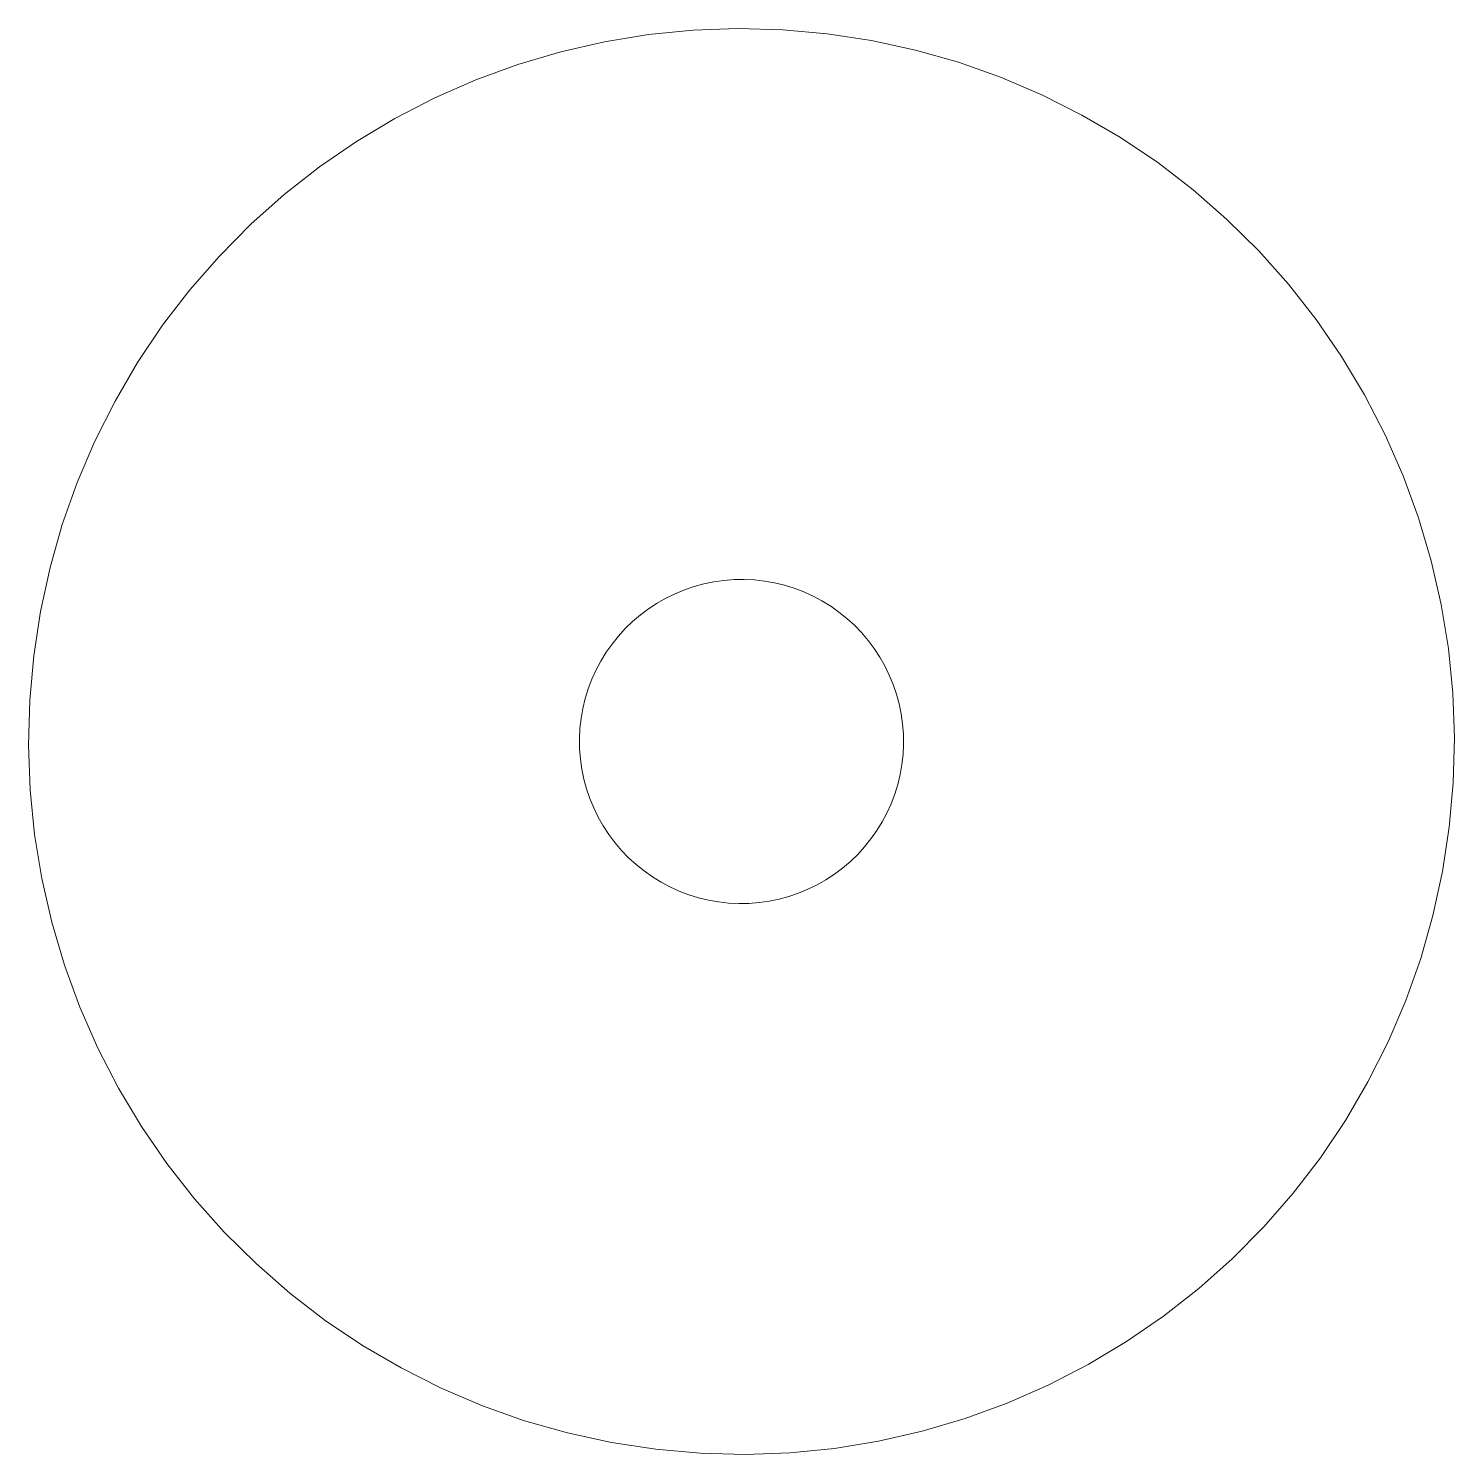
# Model space of a CAD drawing. Header units: millimetres. Extents: x -250 to 290, y -186 to 164.
# Drawn here: x -218.24 to -187.29, y -23.84 to 7.11 of the extents above; entities that cross this region are included whole.
import ezdxf

# ---------------------------------------------------------------- set-up
doc = ezdxf.new("R2010")
doc.units = ezdxf.units.MM
doc.header["$MEASUREMENT"] = 0
doc.layers.add('Camada 1', color=7, linetype='Continuous')

msp = doc.modelspace()

# ---------------------------------------------------------------- linework, layer by layer
at = {"layer": 'Camada 1', "color": 240, "lineweight": 9}
for points in [[(-213.3044, -19.7), (-213.3044, -19.7), (-213.9956, -19.0155), (-213.9956, -19.0155), (-213.9956, -19.0155), (-213.9956, -19.0155), (-214.6417, -18.2894), (-214.6417, -18.2894), (-214.6417, -18.2894), (-214.6417, -18.2894), (-215.2417, -17.5251), (-215.2417, -17.5251), (-215.2417, -17.5251), (-215.2417, -17.5251), (-215.7922, -16.7235), (-215.7922, -16.7235), (-215.7922, -16.7235), (-215.7922, -16.7235), (-216.292, -15.8882), (-216.292, -15.8882), (-216.292, -15.8882), (-216.292, -15.8882), (-216.7378, -15.0248), (-216.7378, -15.0248), (-216.7378, -15.0248), (-216.7378, -15.0248), (-217.1285, -14.1344), (-217.1285, -14.1344), (-217.1285, -14.1344), (-217.1285, -14.1344), (-217.4617, -13.2203), (-217.4617, -13.2203), (-217.4617, -13.2203), (-217.4617, -13.2203), (-217.7386, -12.2882), (-217.7386, -12.2882), (-217.7386, -12.2882), (-217.7386, -12.2882), (-217.9547, -11.3403), (-217.9547, -11.3403), (-217.9547, -11.3403), (-217.9547, -11.3403), (-218.1123, -10.3812), (-218.1123, -10.3812), (-218.1123, -10.3812), (-218.1123, -10.3812), (-218.208, -9.4131), (-218.208, -9.4131), (-218.208, -9.4131), (-218.208, -9.4131), (-218.2441, -8.4416), (-218.2441, -8.4416), (-218.2441, -8.4416), (-218.2441, -8.4416), (-218.2182, -7.469), (-218.2182, -7.469), (-218.2182, -7.469), (-218.2182, -7.469), (-218.1315, -6.5008), (-218.1315, -6.5008), (-218.1315, -6.5008), (-218.1315, -6.5008), (-217.984, -5.5395), (-217.984, -5.5395), (-217.984, -5.5395), (-217.984, -5.5395), (-217.7769, -4.5894), (-217.7769, -4.5894), (-217.7769, -4.5894), (-217.7769, -4.5894), (-217.5101, -3.6539), (-217.5101, -3.6539), (-217.5101, -3.6539), (-217.5101, -3.6539), (-217.1847, -2.7375), (-217.1847, -2.7375), (-217.1847, -2.7375), (-217.1847, -2.7375), (-216.8031, -1.8437), (-216.8031, -1.8437), (-216.8031, -1.8437), (-216.8031, -1.8437), (-216.3663, -0.9747), (-216.3663, -0.9747), (-216.3663, -0.9747), (-216.3663, -0.9747), (-215.8755, -0.1349), (-215.8755, -0.1349), (-215.8755, -0.1349), (-215.8755, -0.1349), (-215.3329, 0.6712), (-215.3329, 0.6712), (-215.3329, 0.6712), (-215.3329, 0.6712), (-214.7408, 1.4434), (-214.7408, 1.4434), (-214.7408, 1.4434), (-214.7408, 1.4434), (-214.1014, 2.1751), (-214.1014, 2.1751), (-214.1014, 2.1751), (-214.1014, 2.1751), (-213.4169, 2.8663), (-213.4169, 2.8663), (-213.4169, 2.8663), (-213.4169, 2.8663), (-212.6909, 3.5136), (-212.6909, 3.5136), (-212.6909, 3.5136), (-212.6909, 3.5136), (-211.9254, 4.1125), (-211.9254, 4.1125), (-211.9254, 4.1125), (-211.9254, 4.1125), (-211.1238, 4.6641), (-211.1238, 4.6641), (-211.1238, 4.6641), (-211.1238, 4.6641), (-210.2897, 5.1628), (-210.2897, 5.1628), (-210.2897, 5.1628), (-210.2897, 5.1628), (-209.4251, 5.6086), (-209.4251, 5.6086), (-209.4251, 5.6086), (-209.4251, 5.6086), (-208.5347, 5.9992), (-208.5347, 5.9992), (-208.5347, 5.9992), (-208.5347, 5.9992), (-207.6217, 6.3336), (-207.6217, 6.3336), (-207.6217, 6.3336), (-207.6217, 6.3336), (-206.6896, 6.6094), (-206.6896, 6.6094), (-206.6896, 6.6094), (-206.6896, 6.6094), (-205.7418, 6.8255), (-205.7418, 6.8255), (-205.7418, 6.8255), (-205.7418, 6.8255), (-204.7815, 6.9831), (-204.7815, 6.9831), (-204.7815, 6.9831), (-204.7815, 6.9831), (-203.8145, 7.0788), (-203.8145, 7.0788), (-203.8145, 7.0788), (-203.8145, 7.0788), (-202.843, 7.1148), (-202.843, 7.1148), (-202.843, 7.1148), (-202.843, 7.1148), (-201.8704, 7.0889), (-201.8704, 7.0889), (-201.8704, 7.0889), (-201.8704, 7.0889), (-200.9023, 7.0022), (-200.9023, 7.0022), (-200.9023, 7.0022), (-200.9023, 7.0022), (-199.9409, 6.8548), (-199.9409, 6.8548), (-199.9409, 6.8548), (-199.9409, 6.8548), (-198.9908, 6.6476), (-198.9908, 6.6476), (-198.9908, 6.6476), (-198.9908, 6.6476), (-198.0553, 6.3808), (-198.0553, 6.3808), (-198.0553, 6.3808), (-198.0553, 6.3808), (-197.139, 6.0566), (-197.139, 6.0566), (-197.139, 6.0566), (-197.139, 6.0566), (-196.2451, 5.675), (-196.2451, 5.675), (-196.2451, 5.675), (-196.2451, 5.675), (-195.3761, 5.2371), (-195.3761, 5.2371), (-195.3761, 5.2371), (-195.3761, 5.2371), (-194.5363, 4.7463), (-194.5363, 4.7463), (-194.5363, 4.7463), (-194.5363, 4.7463), (-193.7303, 4.2037), (-193.7303, 4.2037), (-193.7303, 4.2037), (-193.7303, 4.2037), (-192.958, 3.6115), (-192.958, 3.6115), (-192.958, 3.6115), (-192.958, 3.6115), (-192.2263, 2.9721), (-192.2263, 2.9721), (-192.2263, 2.9721), (-192.2263, 2.9721), (-191.5351, 2.2888), (-191.5351, 2.2888), (-191.5351, 2.2888), (-191.5351, 2.2888), (-190.8878, 1.5627), (-190.8878, 1.5627), (-190.8878, 1.5627), (-190.8878, 1.5627), (-190.2878, 0.7972), (-190.2878, 0.7972), (-190.2878, 0.7972), (-190.2878, 0.7972), (-189.7373, -0.0043), (-189.7373, -0.0043), (-189.7373, -0.0043), (-189.7373, -0.0043), (-189.2386, -0.8396), (-189.2386, -0.8396), (-189.2386, -0.8396), (-189.2386, -0.8396), (-188.7928, -1.703), (-188.7928, -1.703), (-188.7928, -1.703), (-188.7928, -1.703), (-188.4022, -2.5934), (-188.4022, -2.5934), (-188.4022, -2.5934), (-188.4022, -2.5934), (-188.0679, -3.5075), (-188.0679, -3.5075), (-188.0679, -3.5075), (-188.0679, -3.5075), (-187.7921, -4.4396), (-187.7921, -4.4396), (-187.7921, -4.4396), (-187.7921, -4.4396), (-187.5748, -5.3875), (-187.5748, -5.3875), (-187.5748, -5.3875), (-187.5748, -5.3875), (-187.4183, -6.3466), (-187.4183, -6.3466), (-187.4183, -6.3466), (-187.4183, -6.3466), (-187.3215, -7.3147), (-187.3215, -7.3147), (-187.3215, -7.3147), (-187.3215, -7.3147), (-187.2866, -8.2862), (-187.2866, -8.2862), (-187.2866, -8.2862), (-187.2866, -8.2862), (-187.3125, -9.2589), (-187.3125, -9.2589), (-187.3125, -9.2589), (-187.3125, -9.2589), (-187.3992, -10.227), (-187.3992, -10.227), (-187.3992, -10.227), (-187.3992, -10.227), (-187.5467, -11.1884), (-187.5467, -11.1884), (-187.5467, -11.1884), (-187.5467, -11.1884), (-187.7538, -12.1385), (-187.7538, -12.1385), (-187.7538, -12.1385), (-187.7538, -12.1385), (-188.0206, -13.0728), (-188.0206, -13.0728), (-188.0206, -13.0728), (-188.0206, -13.0728), (-188.3448, -13.9903), (-188.3448, -13.9903), (-188.3448, -13.9903), (-188.3448, -13.9903), (-188.7264, -14.8841), (-188.7264, -14.8841), (-188.7264, -14.8841), (-188.7264, -14.8841), (-189.1643, -15.7532), (-189.1643, -15.7532), (-189.1643, -15.7532), (-189.1643, -15.7532), (-189.6552, -16.5918), (-189.6552, -16.5918), (-189.6552, -16.5918), (-189.6552, -16.5918), (-190.1966, -17.399), (-190.1966, -17.399), (-190.1966, -17.399), (-190.1966, -17.399), (-190.7888, -18.1701), (-190.7888, -18.1701), (-190.7888, -18.1701), (-190.7888, -18.1701), (-191.4282, -18.9029), (-191.4282, -18.9029), (-191.4282, -18.9029), (-191.4282, -18.9029), (-192.1126, -19.5941), (-192.1126, -19.5941), (-192.1126, -19.5941), (-192.1126, -19.5941), (-192.8387, -20.2403), (-192.8387, -20.2403), (-192.8387, -20.2403), (-192.8387, -20.2403), (-193.6042, -20.8403), (-193.6042, -20.8403), (-193.6042, -20.8403), (-193.6042, -20.8403), (-194.4057, -21.3908), (-194.4057, -21.3908), (-194.4057, -21.3908), (-194.4057, -21.3908), (-195.2399, -21.8906), (-195.2399, -21.8906), (-195.2399, -21.8906), (-195.2399, -21.8906), (-196.1044, -22.3364), (-196.1044, -22.3364), (-196.1044, -22.3364), (-196.1044, -22.3364), (-196.9949, -22.727), (-196.9949, -22.727), (-196.9949, -22.727), (-196.9949, -22.727), (-197.9078, -23.0602), (-197.9078, -23.0602), (-197.9078, -23.0602), (-197.9078, -23.0602), (-198.8411, -23.3372), (-198.8411, -23.3372), (-198.8411, -23.3372), (-198.8411, -23.3372), (-199.7889, -23.5533), (-199.7889, -23.5533), (-199.7889, -23.5533), (-199.7889, -23.5533), (-200.748, -23.7109), (-200.748, -23.7109), (-200.748, -23.7109), (-200.748, -23.7109), (-201.7162, -23.8066), (-201.7162, -23.8066), (-201.7162, -23.8066), (-201.7162, -23.8066), (-202.6877, -23.8426), (-202.6877, -23.8426), (-202.6877, -23.8426), (-202.6877, -23.8426), (-203.6592, -23.8167), (-203.6592, -23.8167), (-203.6592, -23.8167), (-203.6592, -23.8167), (-204.6284, -23.73), (-204.6284, -23.73), (-204.6284, -23.73), (-204.6284, -23.73), (-205.5898, -23.5826), (-205.5898, -23.5826), (-205.5898, -23.5826), (-205.5898, -23.5826), (-206.5399, -23.3754), (-206.5399, -23.3754), (-206.5399, -23.3754), (-206.5399, -23.3754), (-207.4742, -23.1086), (-207.4742, -23.1086), (-207.4742, -23.1086), (-207.4742, -23.1086), (-208.3906, -22.7844), (-208.3906, -22.7844), (-208.3906, -22.7844), (-208.3906, -22.7844), (-209.2855, -22.4017), (-209.2855, -22.4017), (-209.2855, -22.4017), (-209.2855, -22.4017), (-210.1546, -21.9649), (-210.1546, -21.9649), (-210.1546, -21.9649), (-210.1546, -21.9649), (-210.9933, -21.4741), (-210.9933, -21.4741), (-210.9933, -21.4741), (-210.9933, -21.4741), (-211.8004, -20.9315), (-211.8004, -20.9315), (-211.8004, -20.9315), (-211.8004, -20.9315), (-212.5715, -20.3394), (-212.5715, -20.3394), (-212.5715, -20.3394), (-212.5715, -20.3394), (-213.3044, -19.7), (-213.3044, -19.7)], [(-205.5132, -10.5591), (-205.5132, -10.5591), (-205.6461, -10.3823), (-205.6461, -10.3823), (-205.6461, -10.3823), (-205.6461, -10.3823), (-205.7676, -10.1977), (-205.7676, -10.1977), (-205.7676, -10.1977), (-205.7676, -10.1977), (-205.8768, -10.0052), (-205.8768, -10.0052), (-205.8768, -10.0052), (-205.8768, -10.0052), (-205.9737, -9.8071), (-205.9737, -9.8071), (-205.9737, -9.8071), (-205.9737, -9.8071), (-206.0581, -9.6022), (-206.0581, -9.6022), (-206.0581, -9.6022), (-206.0581, -9.6022), (-206.129, -9.3928), (-206.129, -9.3928), (-206.129, -9.3928), (-206.129, -9.3928), (-206.1875, -9.1801), (-206.1875, -9.1801), (-206.1875, -9.1801), (-206.1875, -9.1801), (-206.2314, -8.9639), (-206.2314, -8.9639), (-206.2314, -8.9639), (-206.2314, -8.9639), (-206.2618, -8.7444), (-206.2618, -8.7444), (-206.2618, -8.7444), (-206.2618, -8.7444), (-206.2799, -8.5249), (-206.2799, -8.5249), (-206.2799, -8.5249), (-206.2799, -8.5249), (-206.2821, -8.3031), (-206.2821, -8.3031), (-206.2821, -8.3031), (-206.2821, -8.3031), (-206.272, -8.0825), (-206.272, -8.0825), (-206.272, -8.0825), (-206.272, -8.0825), (-206.2472, -7.863), (-206.2472, -7.863), (-206.2472, -7.863), (-206.2472, -7.863), (-206.2089, -7.6457), (-206.2089, -7.6457), (-206.2089, -7.6457), (-206.2089, -7.6457), (-206.1571, -7.4307), (-206.1571, -7.4307), (-206.1571, -7.4307), (-206.1571, -7.4307), (-206.0919, -7.219), (-206.0919, -7.219), (-206.0919, -7.219), (-206.0919, -7.219), (-206.0131, -7.013), (-206.0131, -7.013), (-206.0131, -7.013), (-206.0131, -7.013), (-205.9219, -6.8115), (-205.9219, -6.8115), (-205.9219, -6.8115), (-205.9219, -6.8115), (-205.8183, -6.6168), (-205.8183, -6.6168), (-205.8183, -6.6168), (-205.8183, -6.6168), (-205.7024, -6.4277), (-205.7024, -6.4277), (-205.7024, -6.4277), (-205.7024, -6.4277), (-205.5751, -6.2475), (-205.5751, -6.2475), (-205.5751, -6.2475), (-205.5751, -6.2475), (-205.4367, -6.0753), (-205.4367, -6.0753), (-205.4367, -6.0753), (-205.4367, -6.0753), (-205.2881, -5.9121), (-205.2881, -5.9121), (-205.2881, -5.9121), (-205.2881, -5.9121), (-205.1294, -5.759), (-205.1294, -5.759), (-205.1294, -5.759), (-205.1294, -5.759), (-204.9605, -5.6149), (-204.9605, -5.6149), (-204.9605, -5.6149), (-204.9605, -5.6149), (-204.7838, -5.4832), (-204.7838, -5.4832), (-204.7838, -5.4832), (-204.7838, -5.4832), (-204.5991, -5.3616), (-204.5991, -5.3616), (-204.5991, -5.3616), (-204.5991, -5.3616), (-204.4066, -5.2524), (-204.4066, -5.2524), (-204.4066, -5.2524), (-204.4066, -5.2524), (-204.2085, -5.1556), (-204.2085, -5.1556), (-204.2085, -5.1556), (-204.2085, -5.1556), (-204.0036, -5.0712), (-204.0036, -5.0712), (-204.0036, -5.0712), (-204.0036, -5.0712), (-203.7943, -5.0002), (-203.7943, -5.0002), (-203.7943, -5.0002), (-203.7943, -5.0002), (-203.5815, -4.9417), (-203.5815, -4.9417), (-203.5815, -4.9417), (-203.5815, -4.9417), (-203.3654, -4.8978), (-203.3654, -4.8978), (-203.3654, -4.8978), (-203.3654, -4.8978), (-203.1458, -4.8663), (-203.1458, -4.8663), (-203.1458, -4.8663), (-203.1458, -4.8663), (-202.9252, -4.8494), (-202.9252, -4.8494), (-202.9252, -4.8494), (-202.9252, -4.8494), (-202.7046, -4.846), (-202.7046, -4.846), (-202.7046, -4.846), (-202.7046, -4.846), (-202.4839, -4.8573), (-202.4839, -4.8573), (-202.4839, -4.8573), (-202.4839, -4.8573), (-202.2644, -4.882), (-202.2644, -4.882), (-202.2644, -4.882), (-202.2644, -4.882), (-202.0471, -4.9203), (-202.0471, -4.9203), (-202.0471, -4.9203), (-202.0471, -4.9203), (-201.8321, -4.9721), (-201.8321, -4.9721), (-201.8321, -4.9721), (-201.8321, -4.9721), (-201.6205, -5.0374), (-201.6205, -5.0374), (-201.6205, -5.0374), (-201.6205, -5.0374), (-201.4145, -5.1162), (-201.4145, -5.1162), (-201.4145, -5.1162), (-201.4145, -5.1162), (-201.213, -5.2074), (-201.213, -5.2074), (-201.213, -5.2074), (-201.213, -5.2074), (-201.0182, -5.3109), (-201.0182, -5.3109), (-201.0182, -5.3109), (-201.0182, -5.3109), (-200.8291, -5.4258), (-200.8291, -5.4258), (-200.8291, -5.4258), (-200.8291, -5.4258), (-200.649, -5.5541), (-200.649, -5.5541), (-200.649, -5.5541), (-200.649, -5.5541), (-200.4767, -5.6926), (-200.4767, -5.6926), (-200.4767, -5.6926), (-200.4767, -5.6926), (-200.3135, -5.8412), (-200.3135, -5.8412), (-200.3135, -5.8412), (-200.3135, -5.8412), (-200.1593, -5.9999), (-200.1593, -5.9999), (-200.1593, -5.9999), (-200.1593, -5.9999), (-200.0163, -6.1687), (-200.0163, -6.1687), (-200.0163, -6.1687), (-200.0163, -6.1687), (-199.8835, -6.3455), (-199.8835, -6.3455), (-199.8835, -6.3455), (-199.8835, -6.3455), (-199.763, -6.5301), (-199.763, -6.5301), (-199.763, -6.5301), (-199.763, -6.5301), (-199.6538, -6.7226), (-199.6538, -6.7226), (-199.6538, -6.7226), (-199.6538, -6.7226), (-199.557, -6.9207), (-199.557, -6.9207), (-199.557, -6.9207), (-199.557, -6.9207), (-199.4726, -7.1256), (-199.4726, -7.1256), (-199.4726, -7.1256), (-199.4726, -7.1256), (-199.4017, -7.3339), (-199.4017, -7.3339), (-199.4017, -7.3339), (-199.4017, -7.3339), (-199.3431, -7.5478), (-199.3431, -7.5478), (-199.3431, -7.5478), (-199.3431, -7.5478), (-199.2992, -7.7639), (-199.2992, -7.7639), (-199.2992, -7.7639), (-199.2992, -7.7639), (-199.2677, -7.9823), (-199.2677, -7.9823), (-199.2677, -7.9823), (-199.2677, -7.9823), (-199.2508, -8.2029), (-199.2508, -8.2029), (-199.2508, -8.2029), (-199.2508, -8.2029), (-199.2475, -8.4247), (-199.2475, -8.4247), (-199.2475, -8.4247), (-199.2475, -8.4247), (-199.2587, -8.6453), (-199.2587, -8.6453), (-199.2587, -8.6453), (-199.2587, -8.6453), (-199.2835, -8.8649), (-199.2835, -8.8649), (-199.2835, -8.8649), (-199.2835, -8.8649), (-199.3217, -9.0821), (-199.3217, -9.0821), (-199.3217, -9.0821), (-199.3217, -9.0821), (-199.3735, -9.2971), (-199.3735, -9.2971), (-199.3735, -9.2971), (-199.3735, -9.2971), (-199.4388, -9.5076), (-199.4388, -9.5076), (-199.4388, -9.5076), (-199.4388, -9.5076), (-199.5165, -9.7148), (-199.5165, -9.7148), (-199.5165, -9.7148), (-199.5165, -9.7148), (-199.6077, -9.9163), (-199.6077, -9.9163), (-199.6077, -9.9163), (-199.6077, -9.9163), (-199.7124, -10.111), (-199.7124, -10.111), (-199.7124, -10.111), (-199.7124, -10.111), (-199.8272, -10.299), (-199.8272, -10.299), (-199.8272, -10.299), (-199.8272, -10.299), (-199.9555, -10.4803), (-199.9555, -10.4803), (-199.9555, -10.4803), (-199.9555, -10.4803), (-200.0929, -10.6525), (-200.0929, -10.6525), (-200.0929, -10.6525), (-200.0929, -10.6525), (-200.2426, -10.8157), (-200.2426, -10.8157), (-200.2426, -10.8157), (-200.2426, -10.8157), (-200.4013, -10.9688), (-200.4013, -10.9688), (-200.4013, -10.9688), (-200.4013, -10.9688), (-200.5691, -11.1129), (-200.5691, -11.1129), (-200.5691, -11.1129), (-200.5691, -11.1129), (-200.7469, -11.2446), (-200.7469, -11.2446), (-200.7469, -11.2446), (-200.7469, -11.2446), (-200.9315, -11.3662), (-200.9315, -11.3662), (-200.9315, -11.3662), (-200.9315, -11.3662), (-201.124, -11.4754), (-201.124, -11.4754), (-201.124, -11.4754), (-201.124, -11.4754), (-201.3222, -11.5722), (-201.3222, -11.5722), (-201.3222, -11.5722), (-201.3222, -11.5722), (-201.5259, -11.6567), (-201.5259, -11.6567), (-201.5259, -11.6567), (-201.5259, -11.6567), (-201.7353, -11.7276), (-201.7353, -11.7276), (-201.7353, -11.7276), (-201.7353, -11.7276), (-201.9492, -11.7861), (-201.9492, -11.7861), (-201.9492, -11.7861), (-201.9492, -11.7861), (-202.1653, -11.83), (-202.1653, -11.83), (-202.1653, -11.83), (-202.1653, -11.83), (-202.3837, -11.8615), (-202.3837, -11.8615), (-202.3837, -11.8615), (-202.3837, -11.8615), (-202.6044, -11.8784), (-202.6044, -11.8784), (-202.6044, -11.8784), (-202.6044, -11.8784), (-202.825, -11.8807), (-202.825, -11.8807), (-202.825, -11.8807), (-202.825, -11.8807), (-203.0456, -11.8705), (-203.0456, -11.8705), (-203.0456, -11.8705), (-203.0456, -11.8705), (-203.2663, -11.8458), (-203.2663, -11.8458), (-203.2663, -11.8458), (-203.2663, -11.8458), (-203.4836, -11.8075), (-203.4836, -11.8075), (-203.4836, -11.8075), (-203.4836, -11.8075), (-203.6986, -11.7557), (-203.6986, -11.7557), (-203.6986, -11.7557), (-203.6986, -11.7557), (-203.9091, -11.6904), (-203.9091, -11.6904), (-203.9091, -11.6904), (-203.9091, -11.6904), (-204.1162, -11.6116), (-204.1162, -11.6116), (-204.1162, -11.6116), (-204.1162, -11.6116), (-204.3177, -11.5204), (-204.3177, -11.5204), (-204.3177, -11.5204), (-204.3177, -11.5204), (-204.5125, -11.4169), (-204.5125, -11.4169), (-204.5125, -11.4169), (-204.5125, -11.4169), (-204.7005, -11.3009), (-204.7005, -11.3009), (-204.7005, -11.3009), (-204.7005, -11.3009), (-204.8817, -11.1737), (-204.8817, -11.1737), (-204.8817, -11.1737), (-204.8817, -11.1737), (-205.0539, -11.0353), (-205.0539, -11.0353), (-205.0539, -11.0353), (-205.0539, -11.0353), (-205.2172, -10.8867), (-205.2172, -10.8867), (-205.2172, -10.8867), (-205.2172, -10.8867), (-205.3703, -10.7279), (-205.3703, -10.7279), (-205.3703, -10.7279), (-205.3703, -10.7279), (-205.5132, -10.5591), (-205.5132, -10.5591)]]:
    msp.add_open_spline(points, degree=3, knots=[0, 0, 0, 0, 0.009901, 0.009901, 0.009901, 0.009901, 0.019802, 0.019802, 0.019802, 0.019802, 0.029703, 0.029703, 0.029703, 0.029703, 0.039604, 0.039604, 0.039604, 0.039604, 0.049505, 0.049505, 0.049505, 0.049505, 0.0594059, 0.0594059, 0.0594059, 0.0594059, 0.0693069, 0.0693069, 0.0693069, 0.0693069, 0.0792079, 0.0792079, 0.0792079, 0.0792079, 0.0891089, 0.0891089, 0.0891089, 0.0891089, 0.0990099, 0.0990099, 0.0990099, 0.0990099, 0.1089109, 0.1089109, 0.1089109, 0.1089109, 0.1188119, 0.1188119, 0.1188119, 0.1188119, 0.1287129, 0.1287129, 0.1287129, 0.1287129, 0.1386139, 0.1386139, 0.1386139, 0.1386139, 0.1485149, 0.1485149, 0.1485149, 0.1485149, 0.1584158, 0.1584158, 0.1584158, 0.1584158, 0.1683168, 0.1683168, 0.1683168, 0.1683168, 0.1782178, 0.1782178, 0.1782178, 0.1782178, 0.1881188, 0.1881188, 0.1881188, 0.1881188, 0.1980198, 0.1980198, 0.1980198, 0.1980198, 0.2079208, 0.2079208, 0.2079208, 0.2079208, 0.2178218, 0.2178218, 0.2178218, 0.2178218, 0.2277228, 0.2277228, 0.2277228, 0.2277228, 0.2376238, 0.2376238, 0.2376238, 0.2376238, 0.2475248, 0.2475248, 0.2475248, 0.2475248, 0.2574257, 0.2574257, 0.2574257, 0.2574257, 0.2673267, 0.2673267, 0.2673267, 0.2673267, 0.2772277, 0.2772277, 0.2772277, 0.2772277, 0.2871287, 0.2871287, 0.2871287, 0.2871287, 0.2970297, 0.2970297, 0.2970297, 0.2970297, 0.3069307, 0.3069307, 0.3069307, 0.3069307, 0.3168317, 0.3168317, 0.3168317, 0.3168317, 0.3267327, 0.3267327, 0.3267327, 0.3267327, 0.3366337, 0.3366337, 0.3366337, 0.3366337, 0.3465347, 0.3465347, 0.3465347, 0.3465347, 0.3564356, 0.3564356, 0.3564356, 0.3564356, 0.3663366, 0.3663366, 0.3663366, 0.3663366, 0.3762376, 0.3762376, 0.3762376, 0.3762376, 0.3861386, 0.3861386, 0.3861386, 0.3861386, 0.3960396, 0.3960396, 0.3960396, 0.3960396, 0.4059406, 0.4059406, 0.4059406, 0.4059406, 0.4158416, 0.4158416, 0.4158416, 0.4158416, 0.4257426, 0.4257426, 0.4257426, 0.4257426, 0.4356436, 0.4356436, 0.4356436, 0.4356436, 0.4455446, 0.4455446, 0.4455446, 0.4455446, 0.4554455, 0.4554455, 0.4554455, 0.4554455, 0.4653465, 0.4653465, 0.4653465, 0.4653465, 0.4752475, 0.4752475, 0.4752475, 0.4752475, 0.4851485, 0.4851485, 0.4851485, 0.4851485, 0.4950495, 0.4950495, 0.4950495, 0.4950495, 0.5049505, 0.5049505, 0.5049505, 0.5049505, 0.5148515, 0.5148515, 0.5148515, 0.5148515, 0.5247525, 0.5247525, 0.5247525, 0.5247525, 0.5346535, 0.5346535, 0.5346535, 0.5346535, 0.5445545, 0.5445545, 0.5445545, 0.5445545, 0.5544554, 0.5544554, 0.5544554, 0.5544554, 0.5643564, 0.5643564, 0.5643564, 0.5643564, 0.5742574, 0.5742574, 0.5742574, 0.5742574, 0.5841584, 0.5841584, 0.5841584, 0.5841584, 0.5940594, 0.5940594, 0.5940594, 0.5940594, 0.6039604, 0.6039604, 0.6039604, 0.6039604, 0.6138614, 0.6138614, 0.6138614, 0.6138614, 0.6237624, 0.6237624, 0.6237624, 0.6237624, 0.6336634, 0.6336634, 0.6336634, 0.6336634, 0.6435644, 0.6435644, 0.6435644, 0.6435644, 0.6534653, 0.6534653, 0.6534653, 0.6534653, 0.6633663, 0.6633663, 0.6633663, 0.6633663, 0.6732673, 0.6732673, 0.6732673, 0.6732673, 0.6831683, 0.6831683, 0.6831683, 0.6831683, 0.6930693, 0.6930693, 0.6930693, 0.6930693, 0.7029703, 0.7029703, 0.7029703, 0.7029703, 0.7128713, 0.7128713, 0.7128713, 0.7128713, 0.7227723, 0.7227723, 0.7227723, 0.7227723, 0.7326733, 0.7326733, 0.7326733, 0.7326733, 0.7425743, 0.7425743, 0.7425743, 0.7425743, 0.7524752, 0.7524752, 0.7524752, 0.7524752, 0.7623762, 0.7623762, 0.7623762, 0.7623762, 0.7722772, 0.7722772, 0.7722772, 0.7722772, 0.7821782, 0.7821782, 0.7821782, 0.7821782, 0.7920792, 0.7920792, 0.7920792, 0.7920792, 0.8019802, 0.8019802, 0.8019802, 0.8019802, 0.8118812, 0.8118812, 0.8118812, 0.8118812, 0.8217822, 0.8217822, 0.8217822, 0.8217822, 0.8316832, 0.8316832, 0.8316832, 0.8316832, 0.8415842, 0.8415842, 0.8415842, 0.8415842, 0.8514851, 0.8514851, 0.8514851, 0.8514851, 0.8613861, 0.8613861, 0.8613861, 0.8613861, 0.8712871, 0.8712871, 0.8712871, 0.8712871, 0.8811881, 0.8811881, 0.8811881, 0.8811881, 0.8910891, 0.8910891, 0.8910891, 0.8910891, 0.9009901, 0.9009901, 0.9009901, 0.9009901, 0.9108911, 0.9108911, 0.9108911, 0.9108911, 0.9207921, 0.9207921, 0.9207921, 0.9207921, 0.9306931, 0.9306931, 0.9306931, 0.9306931, 0.9405941, 0.9405941, 0.9405941, 0.9405941, 0.950495, 0.950495, 0.950495, 0.950495, 0.960396, 0.960396, 0.960396, 0.960396, 0.970297, 0.970297, 0.970297, 0.970297, 0.980198, 0.980198, 0.980198, 0.980198, 1, 1, 1, 1], dxfattribs=at)

doc.saveas('drawing.dxf')
